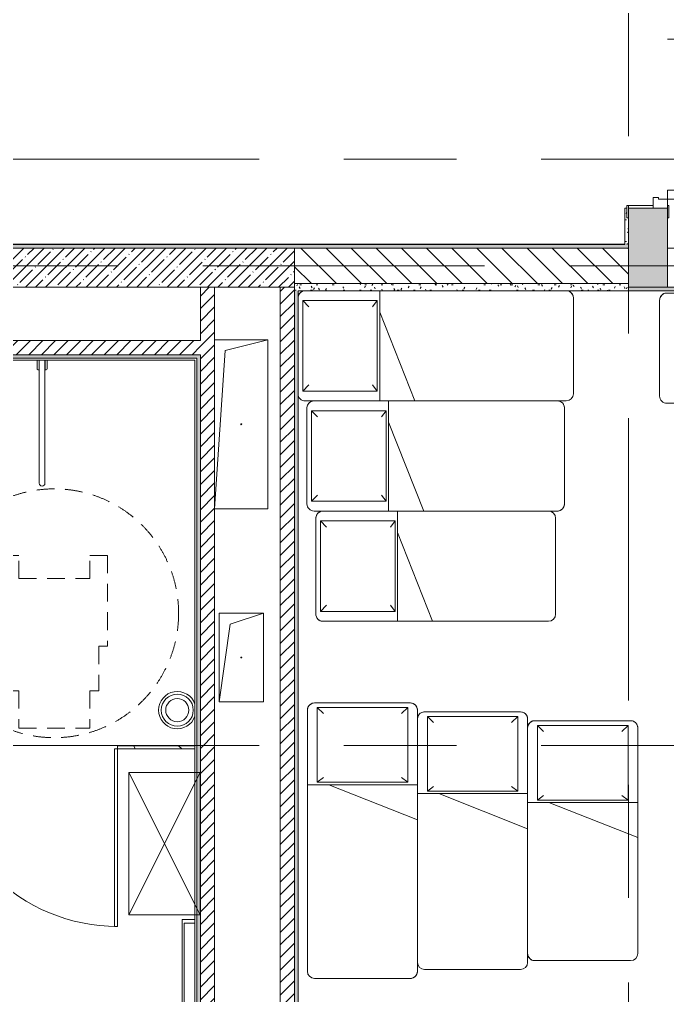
# Model space of a CAD drawing. Header units: millimetres. Extents: x 81382 to 274764, y -8553 to 29000.
# Drawn here: x 117782 to 121430, y 6394 to 11886 of the extents above; entities that cross this region are included whole.
import ezdxf

# ---------------------------------------------------------------- set-up
doc = ezdxf.new("R2010")
doc.units = ezdxf.units.MM
doc.linetypes.add('200_ШТРИХ__ш1_п0_6_', pattern=[160, 100, -60])
doc.linetypes.add('Осевая', pattern=[3175, 635, -476.25, 1587.5, -476.25])
for name, color, linetype, lineweight in [('A-DOOR', 7, 'Continuous', 9), ('A-DOOR-1', 7, 'Continuous', 13), ('A-DOOR-FRAM', 7, 'Continuous', 13), ('A-GENM', 7, 'Continuous', 9), ('A-WALL', 7, 'Continuous', 9), ('I-WALL', 7, 'Continuous', 9), ('P-SANR-FIXT', 7, 'Continuous', 9), ('Оси-2', 7, 'Осевая', 9)]:
    doc.layers.add(name, color=color, linetype=linetype, lineweight=lineweight)
for name, color, linetype, lineweight, true_color in [('A-WALL-1', 7, 'Continuous', 9, 0x3c3c3c), ('A-WALL-FNSH-1', 7, 'Continuous', 9, 0x3c3c3c), ('I-FURN-1', 7, 'Continuous', 9, 0xf0f0f0), ('I-FURN-2', 7, '200_ШТРИХ__ш1_п0_6_', 9, 0xf0f0f0)]:
    doc.layers.add(name, color=color, linetype=linetype, lineweight=lineweight, true_color=true_color)
pattern_1 = [(45, (0, 0), (-35.35534, 35.35534), [])]
pattern_2 = [(45, (0, 0), (-57.024626, 57.024626), []), (45, (57.025, 0), (-57.024626, 57.024626), [100.806, -20.161, 3.353, -16.808])]
pattern_3 = [(0, (0, 0), (121.92, 30.48), [10.058, -81.382, 10.058, -81.382, -487.68]), (0, (0, 0), (121.92, 30.48), [-182.88, 10.058, -172.822, 10.058, -81.382, -213.36]), (0, (0, 0), (121.92, 30.48), [-457.2, 10.058, -50.902, 10.058, -142.342]), (120, (45.72, 15.24), (-87.356454, 90.345817), [10.058, -81.382, 10.058, -81.382, -487.68]), (120, (45.72, 15.24), (-87.356454, 90.345817), [-182.88, 10.058, -172.822, 10.058, -81.382, -213.36]), (120, (45.72, 15.24), (-87.356454, 90.345817), [-457.2, 10.058, -50.902, 10.058, -142.342]), (240, (60.96, 76.2), (-34.563546, -120.825817), [10.058, -81.382, 10.058, -81.382, -487.68]), (240, (60.96, 76.2), (-34.563546, -120.825817), [-182.88, 10.058, -172.822, 10.058, -81.382, -213.36]), (240, (60.96, 76.2), (-34.563546, -120.825817), [-457.2, 10.058, -50.902, 10.058, -142.342])]

# ---------------------------------------------------------------- blocks, each defined once
blk = doc.blocks.new('110_Дверь_СКБ_2Ст - Д-1_л_Лестничная клетка EIS60 2-32142534-План размещения напольных электротехнических лючков и розеток 3 этажа в осях 23-33')
at = {"layer": 'A-DOOR'}
for centre, radius, start, end in [((662.5, 110), 900, 90, 180), ((-637.5, 110), 400, 360, 90)]:
    blk.add_arc(centre, radius, start, end, dxfattribs=at)
at = {"layer": 'A-DOOR-1'}
for p, q in [((662.5, 1010), (612.5, 1010)), ((612.5, 1010), (612.5, 110)), ((662.5, 110), (662.5, 1010)), ((-637.5, 510), (-637.5, 110)), ((-587.5, 510), (-637.5, 510)), ((-587.5, 110), (-587.5, 510)), ((-637.5, 110), (-587.5, 110)), ((612.5, 110), (662.5, 110))]:
    blk.add_line(p, q, dxfattribs=at)
at = {"layer": 'A-DOOR-FRAM'}
for p, q in [((-672.5, 118), (-742.5, 118)), ((-742.5, 118), (-742.5, 110)), ((-742.5, 110), (-672.5, 110)), ((-637.5, 110), (-687.5, 110)), ((-687.5, 110), (-687.5, 30)), ((-672.5, 110), (-672.5, 118)), ((-637.5, 60), (-637.5, 110)), ((662.5, 110), (662.5, 60)), ((712.5, 110), (662.5, 110)), ((767.5, 118), (697.5, 118)), ((697.5, 118), (697.5, 110)), ((697.5, 110), (767.5, 110)), ((712.5, 30), (712.5, 110)), ((767.5, 110), (767.5, 118)), ((-627.5, 60), (-637.5, 60)), ((-627.5, 30), (-627.5, 60)), ((662.5, 60), (652.5, 60)), ((652.5, 60), (652.5, 30)), ((-687.5, 30), (-627.5, 30)), ((-672.5, 30), (-687.5, 30)), ((-687.5, 30), (-687.5, -110)), ((-672.5, -110), (-672.5, 30)), ((652.5, 30), (712.5, 30)), ((712.5, 30), (697.5, 30)), ((697.5, 30), (697.5, -110)), ((712.5, -110), (712.5, 30)), ((-672.5, -110), (-742.5, -110)), ((-742.5, -110), (-742.5, -118)), ((-742.5, -118), (-672.5, -118)), ((-687.5, -110), (-672.5, -110)), ((-672.5, -118), (-672.5, -110)), ((697.5, -110), (712.5, -110)), ((767.5, -110), (697.5, -110)), ((697.5, -110), (697.5, -118)), ((697.5, -118), (767.5, -118)), ((767.5, -118), (767.5, -110))]:
    blk.add_line(p, q, dxfattribs=at)
blk = doc.blocks.new('GM_Отверстие прямоугольное _в плите_ - Отверстие-21993933-План размещения напольных электротехнических лючков и розеток 3 этажа в осях 23-33')
at = {"layer": 'A-GENM'}
for p, q in [((-150, 475), (150, 475)), ((150, 475), (-150, 475)), ((-90, 415), (150, 475)), ((150, 475), (150, -475)), ((150, -475), (150, 475)), ((-150, -475), (-90, 415)), ((150, -475), (-150, -475)), ((-150, -475), (150, -475))]:
    blk.add_line(p, q, dxfattribs=at)
for start, end in [(360, 180), (180, 360)]:
    blk.add_arc((0, 0), 2.5, start, end, dxfattribs=at)
blk = doc.blocks.new('GM_Отверстие прямоугольное _в плите_ - Отверстие-21609826-План размещения напольных электротехнических лючков и розеток 3 этажа в осях 23-33')
at = {"layer": 'A-GENM'}
for p, q in [((-125, -250), (-125, 250)), ((-125, 250), (125, 250)), ((125, 250), (-125, 250)), ((-125, 250), (-125, -250)), ((-62.5, 187.5), (125, 250)), ((125, 250), (125, -250)), ((125, -250), (125, 250)), ((-125, -250), (-62.5, 187.5)), ((125, -250), (-125, -250)), ((-125, -250), (125, -250))]:
    blk.add_line(p, q, dxfattribs=at)
for start, end in [(360, 180), (180, 360)]:
    blk.add_arc((0, 0), 2.5, start, end, dxfattribs=at)
blk = doc.blocks.new('FRT_2D_Символ _разворот МГН_1 - D1_4_Символ доступности разворота МГН _360__-18618045-План размещения напольных электротехнических лючков и розеток 3 этажа в осях 23-33')
at = {"layer": 'I-FURN-2'}
for p, q in [((-300, 325.4), (-300, -185.8)), ((-300, 325.4), (-200, 325.4)), ((-200, 195.4), (-200, 325.4)), ((200, 325.4), (300, 325.4)), ((200, 195.4), (200, 325.4)), ((300, 325.4), (300, -185.8)), ((-200, 195.4), (200, 195.4)), ((-300, -185.8), (-250, -185.8)), ((-250, -185.8), (-250, -435.8)), ((300, -185.8), (250, -185.8)), ((250, -185.8), (250, -435.8)), ((-200, -435.8), (-250, -435.8)), ((-200, -435.8), (-200, -645.8)), ((200, -435.8), (250, -435.8)), ((200, -435.8), (200, -645.8)), ((-200, -645.8), (200, -645.8))]:
    blk.add_line(p, q, dxfattribs=at)
blk.add_circle((0, 0), 700, dxfattribs=at)
blk = doc.blocks.new('Bed - Small Sizes - 1_118-V48-План размещения напольных электротехнических лючков и розеток 3 этажа в осях 23-33')
at = {"layer": 'I-FURN-1'}
for p, q in [((247.3, 0), (-292.7, 0)), ((-292.7, 0), (247.3, 0)), ((247.3, 0), (-292.7, 0)), ((-292.7, 0), (247.3, 0)), ((-332.7, -40), (-332.7, -460)), ((-332.7, -460), (-332.7, -40)), ((-332.7, -40), (-332.7, -460)), ((-332.7, -460), (-332.7, -40)), ((-277.5, -26.2), (-242.7, -60)), ((232.5, -26.2), (-277.5, -26.2)), ((-277.5, -26.2), (-277.5, -446.2)), ((232.5, -26.2), (-277.5, -26.2)), ((-277.5, -26.2), (-277.5, -446.2)), ((232.5, -26.2), (197.3, -60)), ((232.5, -446.2), (232.5, -26.2)), ((232.5, -446.2), (232.5, -26.2)), ((287.3, -460), (287.3, -40)), ((287.3, -40), (287.3, -90)), ((287.3, -90), (287.3, -40)), ((287.3, -40), (287.3, -90)), ((287.3, -90), (287.3, -460)), ((287.3, -510), (287.3, -90)), ((287.3, -90), (287.3, -510)), ((-277.5, -446.2), (-242.7, -420)), ((232.5, -446.2), (197.3, -420)), ((-332.7, -460), (-212.7, -460)), ((-212.7, -460), (-332.7, -460)), ((-332.7, -460), (-332.7, -1510)), ((-332.7, -1510), (-332.7, -460)), ((-332.7, -460), (-212.7, -460)), ((-277.5, -446.2), (232.5, -446.2)), ((-277.5, -446.2), (232.5, -446.2)), ((-212.7, -460), (287.3, -460)), ((287.3, -460), (-212.7, -460)), ((287.3, -460), (-212.7, -460)), ((-212.7, -460), (287.3, -657.7)), ((287.3, -657.7), (-212.7, -460)), ((-212.7, -460), (287.3, -460)), ((-212.7, -460), (287.3, -657.7)), ((-212.7, -460), (287.3, -460)), ((287.3, -657.7), (287.3, -460)), ((287.3, -460), (287.3, -510)), ((287.3, -510), (287.3, -657.7)), ((287.3, -657.7), (287.3, -510)), ((287.3, -510), (287.3, -657.7)), ((287.3, -1510), (287.3, -657.7)), ((287.3, -657.7), (287.3, -1459.8)), ((287.3, -1460), (287.3, -1510)), ((-292.7, -1550), (247.3, -1550)), ((247.3, -1550), (-292.7, -1550))]:
    blk.add_line(p, q, dxfattribs=at)
for centre, start, end in [((-292.7, -40), 90, 180), ((-292.7, -40), 90, 180), ((247.3, -40), 360, 90), ((247.3, -40), 75, 90), ((-292.7, -40), 90, 180), ((-292.7, -40), 165, 180), ((-292.7, -40), 90, 165), ((247.3, -40), 0, 90), ((247.3, -40), 0, 90), ((247.3, -40), 60, 75), ((247.3, -40), 45, 60), ((247.3, -40), 30, 45), ((247.3, -40), 0, 30), ((-292.7, -1510), 180, 270), ((-292.7, -1510), 180, 270), ((247.3, -1510), 270, 360), ((247.3, -1510), 315, 345), ((247.3, -1510), 345, 0), ((247.3, -1510), 270, 285), ((247.3, -1510), 285, 315)]:
    blk.add_arc(centre, 40, start, end, dxfattribs=at)
blk = doc.blocks.new('Bed - Small Sizes - Single 5-V49-План размещения напольных электротехнических лючков и розеток 3 этажа в осях 23-33')
at = {"layer": 'I-FURN-1'}
for p, q in [((247.3, 0), (-292.7, 0)), ((-292.7, 0), (247.3, 0)), ((247.3, 0), (-292.7, 0)), ((-292.7, 0), (247.3, 0)), ((-332.7, -40), (-332.7, -410)), ((-332.7, -460), (-332.7, -40)), ((-332.7, -40), (-332.7, -460)), ((-332.7, -460), (-332.7, -40)), ((-277.5, -26.2), (-242.7, -60)), ((232.5, -26.2), (-277.5, -26.2)), ((-277.5, -26.2), (-277.5, -446.2)), ((232.5, -26.2), (-277.5, -26.2)), ((-277.5, -26.2), (-277.5, -446.2)), ((232.5, -26.2), (197.3, -60)), ((232.5, -446.2), (232.5, -26.2)), ((232.5, -446.2), (232.5, -26.2)), ((287.3, -460), (287.3, -40)), ((287.3, -40), (287.3, -90)), ((287.3, -90), (287.3, -40)), ((287.3, -40), (287.3, -90)), ((287.3, -90), (287.3, -460)), ((287.3, -510), (287.3, -90)), ((287.3, -90), (287.3, -510)), ((-332.7, -410), (-332.7, -460)), ((-277.5, -446.2), (-242.7, -420)), ((232.5, -446.2), (197.3, -420)), ((-332.7, -460), (-212.7, -460)), ((-212.7, -460), (-332.7, -460)), ((-332.7, -460), (-332.7, -607.7)), ((-332.7, -607.7), (-332.7, -460)), ((-332.7, -460), (-212.7, -460)), ((-277.5, -446.2), (232.5, -446.2)), ((-277.5, -446.2), (232.5, -446.2)), ((-212.7, -460), (287.3, -460)), ((287.3, -460), (-212.7, -460)), ((287.3, -460), (-212.7, -460)), ((-212.7, -460), (287.3, -657.7)), ((287.3, -657.7), (-212.7, -460)), ((-212.7, -460), (287.3, -460)), ((-212.7, -460), (287.3, -657.7)), ((-212.7, -460), (287.3, -460)), ((287.3, -657.7), (287.3, -460)), ((287.3, -460), (287.3, -510)), ((287.3, -510), (287.3, -657.7)), ((287.3, -657.7), (287.3, -510)), ((287.3, -510), (287.3, -657.7)), ((-332.7, -607.7), (-332.7, -1410)), ((-332.7, -1410), (-332.7, -607.7)), ((287.3, -1410), (287.3, -657.7)), ((287.3, -657.7), (287.3, -1360)), ((287.3, -1360), (287.3, -1410)), ((-292.7, -1450), (247.3, -1450)), ((247.3, -1450), (-292.7, -1450))]:
    blk.add_line(p, q, dxfattribs=at)
for centre, start, end in [((-292.7, -40), 90, 180), ((-292.7, -40), 90, 105), ((247.3, -40), 360, 90), ((247.3, -40), 0, 90), ((-292.7, -40), 90, 180), ((-292.7, -40), 135, 180), ((-292.7, -40), 165, 180), ((-292.7, -40), 150, 165), ((-292.7, -40), 135, 150), ((-292.7, -40), 105, 135), ((-292.7, -40), 120, 135), ((-292.7, -40), 105, 120), ((-292.7, -40), 90, 105), ((247.3, -40), 30, 90), ((247.3, -40), 0, 90), ((247.3, -40), 0, 30), ((-292.7, -1410), 180, 270), ((-292.7, -1410), 180, 270), ((247.3, -1410), 270, 0), ((247.3, -1410), 270, 0)]:
    blk.add_arc(centre, 40, start, end, dxfattribs=at)
blk = doc.blocks.new('Bed - Small Sizes - Single 6-V50-План размещения напольных электротехнических лючков и розеток 3 этажа в осях 23-33')
at = {"layer": 'I-FURN-1'}
for p, q in [((247.3, 0), (-292.7, 0)), ((-292.7, 0), (247.3, 0)), ((247.3, 0), (-292.7, 0)), ((-292.7, 0), (247.3, 0)), ((-332.7, -40), (-332.7, -410)), ((-332.7, -460), (-332.7, -40)), ((-332.7, -40), (-332.7, -460)), ((-332.7, -460), (-332.7, -40)), ((-277.5, -26.2), (-242.7, -60)), ((232.5, -26.2), (-277.5, -26.2)), ((-277.5, -26.2), (-277.5, -446.2)), ((232.5, -26.2), (-277.5, -26.2)), ((-277.5, -26.2), (-277.5, -446.2)), ((232.5, -26.2), (197.3, -60)), ((232.5, -446.2), (232.5, -26.2)), ((232.5, -446.2), (232.5, -26.2)), ((287.3, -460), (287.3, -40)), ((287.3, -40), (287.3, -460)), ((287.3, -657.7), (287.3, -40)), ((287.3, -40), (287.3, -657.7)), ((-332.7, -410), (-332.7, -460)), ((-277.5, -446.2), (-242.7, -420)), ((232.5, -446.2), (197.3, -420)), ((-332.7, -460), (-212.7, -460)), ((-212.7, -460), (-332.7, -460)), ((-332.7, -460), (-332.7, -607.7)), ((-332.7, -607.7), (-332.7, -460)), ((-332.7, -460), (-212.7, -460)), ((-277.5, -446.2), (232.5, -446.2)), ((-277.5, -446.2), (232.5, -446.2)), ((-212.7, -460), (287.3, -460)), ((287.3, -460), (-212.7, -460)), ((287.3, -460), (-212.7, -460)), ((-212.7, -460), (287.3, -657.7)), ((287.3, -657.7), (-212.7, -460)), ((-212.7, -460), (287.3, -460)), ((-212.7, -460), (287.3, -657.7)), ((-212.7, -460), (287.3, -460)), ((287.3, -657.7), (287.3, -460)), ((287.3, -460), (287.3, -657.7)), ((-332.7, -607.7), (-332.7, -1310)), ((-332.7, -1310), (-332.7, -607.7)), ((287.3, -1310), (287.3, -657.7)), ((287.3, -657.7), (287.3, -1310)), ((-292.7, -1350), (247.3, -1350)), ((247.3, -1350), (-292.7, -1350))]:
    blk.add_line(p, q, dxfattribs=at)
for centre, start, end in [((-292.7, -40), 90, 180), ((-292.7, -40), 90, 150), ((247.3, -40), 360, 90), ((247.3, -40), 0, 90), ((-292.7, -40), 90, 180), ((-292.7, -40), 105, 180), ((-292.7, -40), 165, 180), ((-292.7, -40), 150, 165), ((-292.7, -40), 90, 105), ((247.3, -40), 60, 90), ((247.3, -40), 0, 90), ((247.3, -40), 45, 60), ((247.3, -40), 30, 45), ((247.3, -40), 15, 30), ((247.3, -40), 0, 15), ((-292.7, -1310), 180, 270), ((-292.7, -1310), 180, 195), ((247.3, -1310), 270, 0), ((247.3, -1310), 270, 0), ((-292.7, -1310), 195, 255), ((-292.7, -1310), 255, 270)]:
    blk.add_arc(centre, 40, start, end, dxfattribs=at)
blk = doc.blocks.new('Bed - Small Sizes - 1_118-V51-План размещения напольных электротехнических лючков и розеток 3 этажа в осях 23-33')
at = {"layer": 'I-FURN-1'}
for p, q in [((247.3, 0), (-292.7, 0)), ((-292.7, 0), (247.3, 0)), ((247.3, 0), (-292.7, 0)), ((-292.7, 0), (247.3, 0)), ((-332.7, -40), (-332.7, -460)), ((-332.7, -460), (-332.7, -40)), ((-332.7, -40), (-332.7, -460)), ((-332.7, -460), (-332.7, -40)), ((-277.5, -26.2), (-242.7, -60)), ((232.5, -26.2), (-277.5, -26.2)), ((-277.5, -26.2), (-277.5, -446.2)), ((232.5, -26.2), (-277.5, -26.2)), ((-277.5, -26.2), (-277.5, -446.2)), ((232.5, -26.2), (197.3, -60)), ((232.5, -446.2), (232.5, -26.2)), ((232.5, -446.2), (232.5, -26.2)), ((287.3, -460), (287.3, -40)), ((287.3, -40), (287.3, -90)), ((287.3, -90), (287.3, -40)), ((287.3, -40), (287.3, -90)), ((287.3, -90), (287.3, -460)), ((287.3, -510), (287.3, -90)), ((287.3, -90), (287.3, -510)), ((-277.5, -446.2), (-242.7, -420)), ((232.5, -446.2), (197.3, -420)), ((-332.7, -460), (-212.7, -460)), ((-212.7, -460), (-332.7, -460)), ((-332.7, -460), (-332.7, -1510)), ((-332.7, -1510), (-332.7, -460)), ((-332.7, -460), (-212.7, -460)), ((-277.5, -446.2), (232.5, -446.2)), ((-277.5, -446.2), (232.5, -446.2)), ((-212.7, -460), (287.3, -460)), ((287.3, -460), (-212.7, -460)), ((287.3, -460), (-212.7, -460)), ((-212.7, -460), (287.3, -657.7)), ((287.3, -657.7), (-212.7, -460)), ((-212.7, -460), (287.3, -460)), ((-212.7, -460), (287.3, -657.7)), ((-212.7, -460), (287.3, -460)), ((287.3, -657.7), (287.3, -460)), ((287.3, -460), (287.3, -510)), ((287.3, -510), (287.3, -657.7)), ((287.3, -657.7), (287.3, -510)), ((287.3, -510), (287.3, -657.7)), ((287.3, -1510), (287.3, -657.7)), ((287.3, -657.7), (287.3, -1460)), ((287.3, -1460), (287.3, -1510)), ((-292.7, -1550), (247.3, -1550)), ((247.3, -1550), (-292.7, -1550))]:
    blk.add_line(p, q, dxfattribs=at)
for centre, start, end in [((-292.7, -40), 90, 180), ((-292.7, -40), 90, 180), ((247.3, -40), 360, 90), ((247.3, -40), 30, 90), ((-292.7, -40), 90, 180), ((-292.7, -40), 90, 180), ((247.3, -40), 45, 90), ((247.3, -40), 0, 90), ((247.3, -40), 30, 45), ((247.3, -40), 0, 30), ((247.3, -40), 15, 30), ((247.3, -40), 0, 15), ((-292.7, -1510), 180, 270), ((-292.7, -1510), 180, 195), ((-292.7, -1510), 195, 210), ((-292.7, -1510), 210, 240), ((247.3, -1510), 270, 360), ((247.3, -1510), 270, 0), ((-292.7, -1510), 240, 255), ((-292.7, -1510), 255, 270)]:
    blk.add_arc(centre, 40, start, end, dxfattribs=at)
blk = doc.blocks.new('Bed - Small Sizes - 1_118-V54-План размещения напольных электротехнических лючков и розеток 3 этажа в осях 23-33')
at = {"layer": 'I-FURN-1'}
for p, q in [((247.3, 1550), (-292.7, 1550)), ((-292.7, 1550), (247.3, 1550)), ((-332.7, 460), (-332.7, 1510)), ((287.3, 657.7), (287.3, 1510)), ((287.3, 1510), (287.3, 1460)), ((287.3, 1460), (287.3, 657.7)), ((287.3, 657.7), (-212.7, 460)), ((-212.7, 460), (287.3, 657.7)), ((-212.7, 460), (287.3, 657.7)), ((287.3, 460), (287.3, 657.7)), ((287.3, 657.7), (287.3, 510)), ((287.3, 510), (287.3, 657.7)), ((287.3, 657.7), (287.3, 510)), ((287.3, 510), (287.3, 460)), ((287.3, 90), (287.3, 510)), ((287.3, 510), (287.3, 90)), ((-212.7, 460), (-332.7, 460)), ((-332.7, 460), (-212.7, 460)), ((-332.7, 40), (-332.7, 460)), ((-332.7, 460), (-212.7, 460)), ((-277.5, 446.2), (-242.7, 420)), ((-277.5, 26.2), (-277.5, 446.2)), ((-277.5, 446.2), (232.5, 446.2)), ((-277.5, 446.2), (232.5, 446.2)), ((-277.5, 26.2), (-277.5, 446.2)), ((287.3, 460), (-212.7, 460)), ((-212.7, 460), (287.3, 460)), ((-212.7, 460), (287.3, 460)), ((287.3, 460), (-212.7, 460)), ((-212.7, 460), (287.3, 460)), ((232.5, 446.2), (197.3, 420)), ((232.5, 446.2), (232.5, 26.2)), ((232.5, 446.2), (232.5, 26.2)), ((287.3, 40), (287.3, 460)), ((287.3, 460), (287.3, 90)), ((-277.5, 26.2), (-242.7, 60)), ((232.5, 26.2), (197.3, 60)), ((287.3, 90), (287.3, 40)), ((287.3, 40), (287.3, 90)), ((287.3, 90), (287.3, 40)), ((-292.7, 0), (247.3, 0)), ((247.3, 0), (-292.7, 0)), ((232.5, 26.2), (-277.5, 26.2)), ((232.5, 26.2), (-277.5, 26.2)), ((247.3, 0), (-292.7, 0))]:
    blk.add_line(p, q, dxfattribs=at)
for centre, start, end in [((-292.7, 1510), 90, 180), ((-292.7, 1510), 90, 150), ((247.3, 1510), 360, 90), ((247.3, 1510), 0, 90), ((-292.7, 1510), 165, 180), ((-292.7, 1510), 150, 165), ((-292.7, 40), 180, 270), ((-292.7, 40), 180, 195), ((-292.7, 40), 180, 270), ((-292.7, 40), 180, 270), ((-292.7, 40), 195, 210), ((-292.7, 40), 210, 225), ((-292.7, 40), 225, 270), ((247.3, 40), 270, 360), ((247.3, 40), 270, 0), ((247.3, 40), 270, 360), ((247.3, 40), 270, 360)]:
    blk.add_arc(centre, 40, start, end, dxfattribs=at)
blk = doc.blocks.new('Bed - Small Sizes - Single 5-V55-План размещения напольных электротехнических лючков и розеток 3 этажа в осях 23-33')
at = {"layer": 'I-FURN-1'}
for p, q in [((247.3, 1450), (-292.7, 1450)), ((-292.7, 1450), (247.3, 1450)), ((-332.7, 1410), (-332.7, 607.7)), ((-332.7, 607.7), (-332.7, 1410)), ((287.3, 657.7), (287.3, 1410)), ((287.3, 1410), (287.3, 1360)), ((287.3, 1360), (287.3, 657.7)), ((-332.7, 607.7), (-332.7, 460)), ((-332.7, 460), (-332.7, 607.7)), ((287.3, 657.7), (-212.7, 460)), ((-212.7, 460), (287.3, 657.7)), ((-212.7, 460), (287.3, 657.7)), ((287.3, 460), (287.3, 657.7)), ((287.3, 657.7), (287.3, 510)), ((287.3, 510), (287.3, 657.7)), ((287.3, 657.7), (287.3, 510)), ((287.3, 510), (287.3, 460)), ((287.3, 90), (287.3, 510)), ((287.3, 510), (287.3, 90)), ((-212.7, 460), (-332.7, 460)), ((-332.7, 460), (-332.7, 410)), ((-332.7, 40), (-332.7, 460)), ((-332.7, 460), (-212.7, 460)), ((-332.7, 460), (-332.7, 40)), ((-332.7, 40), (-332.7, 460)), ((-332.7, 460), (-212.7, 460)), ((-277.5, 446.2), (-242.7, 420)), ((-277.5, 26.2), (-277.5, 446.2)), ((-277.5, 446.2), (232.5, 446.2)), ((-277.5, 446.2), (232.5, 446.2)), ((-277.5, 26.2), (-277.5, 446.2)), ((287.3, 460), (-212.7, 460)), ((-212.7, 460), (287.3, 460)), ((-212.7, 460), (287.3, 460)), ((287.3, 460), (-212.7, 460)), ((-212.7, 460), (287.3, 460)), ((232.5, 446.2), (197.3, 420)), ((232.5, 446.2), (232.5, 26.2)), ((232.5, 446.2), (232.5, 26.2)), ((287.3, 40), (287.3, 460)), ((287.3, 460), (287.3, 90)), ((-332.7, 410), (-332.7, 40)), ((-277.5, 26.2), (-242.7, 60)), ((232.5, 26.2), (197.3, 60)), ((287.3, 90), (287.3, 40)), ((287.3, 40), (287.3, 90)), ((287.3, 90), (287.3, 40)), ((-292.7, 0), (247.3, 0)), ((247.3, 0), (-292.7, 0)), ((232.5, 26.2), (-277.5, 26.2)), ((232.5, 26.2), (-277.5, 26.2)), ((-292.7, 0), (247.3, 0)), ((247.3, 0), (-292.7, 0))]:
    blk.add_line(p, q, dxfattribs=at)
for centre, start, end in [((-292.7, 1410), 90, 180), ((-292.7, 1410), 150, 165), ((-292.7, 1410), 135, 150), ((-292.7, 1410), 120, 135), ((-292.7, 1410), 105, 120), ((-292.7, 1410), 90, 105), ((247.3, 1410), 360, 90), ((247.3, 1410), 75, 90), ((247.3, 1410), 15, 75), ((-292.7, 1410), 165, 180), ((247.3, 1410), 0, 15), ((-292.7, 40), 180, 270), ((-292.7, 40), 180, 195), ((-292.7, 40), 180, 270), ((-292.7, 40), 180, 270), ((-292.7, 40), 195, 210), ((-292.7, 40), 210, 270), ((247.3, 40), 270, 360), ((247.3, 40), 270, 0), ((247.3, 40), 270, 360), ((247.3, 40), 270, 360)]:
    blk.add_arc(centre, 40, start, end, dxfattribs=at)
blk = doc.blocks.new('Bed - Small Sizes - Single 6-V56-План размещения напольных электротехнических лючков и розеток 3 этажа в осях 23-33')
at = {"layer": 'I-FURN-1'}
for p, q in [((247.3, 1350), (-292.7, 1350)), ((-292.7, 1350), (247.3, 1350)), ((-332.7, 1310), (-332.7, 607.7)), ((-332.7, 607.7), (-332.7, 1310)), ((287.3, 657.7), (287.3, 1310)), ((287.3, 1310), (287.3, 657.7)), ((-332.7, 607.7), (-332.7, 460)), ((-332.7, 460), (-332.7, 607.7)), ((287.3, 657.7), (-212.7, 460)), ((-212.7, 460), (287.3, 657.7)), ((-212.7, 460), (287.3, 657.7)), ((287.3, 460), (287.3, 657.7)), ((287.3, 657.7), (287.3, 460)), ((287.3, 40), (287.3, 657.7)), ((287.3, 657.7), (287.3, 40)), ((-212.7, 460), (-332.7, 460)), ((-332.7, 460), (-332.7, 410)), ((-332.7, 40), (-332.7, 460)), ((-332.7, 460), (-212.7, 460)), ((-332.7, 460), (-332.7, 40)), ((-332.7, 40), (-332.7, 460)), ((-332.7, 460), (-212.7, 460)), ((-277.5, 446.2), (-242.7, 420)), ((-277.5, 26.2), (-277.5, 446.2)), ((-277.5, 446.2), (232.5, 446.2)), ((-277.5, 446.2), (232.5, 446.2)), ((-277.5, 26.2), (-277.5, 446.2)), ((287.3, 460), (-212.7, 460)), ((-212.7, 460), (287.3, 460)), ((-212.7, 460), (287.3, 460)), ((287.3, 460), (-212.7, 460)), ((-212.7, 460), (287.3, 460)), ((232.5, 446.2), (197.3, 420)), ((232.5, 446.2), (232.5, 26.2)), ((232.5, 446.2), (232.5, 26.2)), ((287.3, 40), (287.3, 460)), ((287.3, 460), (287.3, 40)), ((-332.7, 410), (-332.7, 40)), ((-277.5, 26.2), (-242.7, 60)), ((232.5, 26.2), (197.3, 60)), ((-292.7, 0), (247.3, 0)), ((247.3, 0), (-292.7, 0)), ((232.5, 26.2), (-277.5, 26.2)), ((232.5, 26.2), (-277.5, 26.2)), ((-292.7, 0), (247.3, 0)), ((247.3, 0), (-292.7, 0))]:
    blk.add_line(p, q, dxfattribs=at)
for centre, start, end in [((-292.7, 1310), 90, 180), ((-292.7, 1310), 90, 180), ((247.3, 1310), 360, 90), ((247.3, 1310), 360, 90), ((-292.7, 40), 180, 270), ((-292.7, 40), 180, 240), ((-292.7, 40), 180, 270), ((-292.7, 40), 180, 270), ((-292.7, 40), 240, 270), ((247.3, 40), 270, 360), ((247.3, 40), 270, 360), ((247.3, 40), 270, 360), ((247.3, 40), 270, 285), ((247.3, 40), 285, 315), ((247.3, 40), 315, 345), ((247.3, 40), 345, 0)]:
    blk.add_arc(centre, 40, start, end, dxfattribs=at)
blk = doc.blocks.new('Шкаф параметрический - 1_161-25595840-План размещения напольных электротехнических лючков и розеток 3 этажа в осях 23-33')
at = {"layer": 'I-FURN-1'}
for p, q in [((0, 0), (800, 400)), ((0, 400), (800, 0)), ((800, 400), (0, 400)), ((0, 400), (0, 0)), ((0, 29), (0, 400)), ((0, 400), (800, 400)), ((800, 0), (800, 400)), ((800, 400), (800, 29)), ((0, 0), (800, 0))]:
    blk.add_line(p, q, dxfattribs=at)
blk = doc.blocks.new('Вешалка - 1_25-V68-План размещения напольных электротехнических лючков и розеток 3 этажа в осях 23-33')
at = {"layer": 'I-FURN-1'}
for p, q in [((350, 55), (-350, 55)), ((-350, 55), (-350, -16)), ((-350, -16), (-350, 55)), ((-350, 55), (350, 55)), ((350, -16), (350, 55)), ((350, 55), (350, -16)), ((-330.4, -16), (-330.4, 44.4)), ((-330.4, -16), (-330.4, 44.4)), ((-330.4, 44.4), (330.2, 44.4)), ((330.2, 44.4), (-330.4, 44.4)), ((330.2, 44.4), (330.2, -16)), ((330.2, -16), (330.2, 44.4))]:
    blk.add_line(p, q, dxfattribs=at)
blk = doc.blocks.new('131_Сантехническая перегородка_Дверь МГН 2 - СД-1-V149-План размещения напольных электротехнических лючков и розеток 3 этажа в осях 23-33')
at = {"layer": 'A-DOOR'}
h = blk.add_hatch(dxfattribs=at)
h.set_pattern_fill('FP_61', color=256, style=0, pattern_type=2)
h.set_pattern_definition([(288.435, (118234.71, 7791), (416.50086, -832.99954), [158.05, -1159.038]), (319.399, (118284.69, 7641.06), (2499.010644, -2082.486787), [76.799, -3763.143]), (316.848, (117926.5, 7591.08), (6247.5402574, -5830.957739), [182.691, -8951.868]), (289.983, (118059.78, 7466.13), (1249.49393, -3332.002656), [97.5, -4777.508]), (270, (118093.1, 7791), (416.5, -416.5), [83.3, -333.2]), (298.443, (118093.1, 7707.7), (-2915.5071394, 5414.4962996), [227.365, -11140.87]), (264.289, (118201.39, 7507.78), (416.5263, 3748.496867), [83.716, -4102.058]), (309.806, (118193.06, 7424.48), (-1666.01521, 2082.48651), [65.059, -3187.91])])
h.paths.add_polyline_path([(-426, 8), (-426, -8), (10, -8), (10, 8)])
for p, q in [((10, 1008), (26, 1008)), ((10, 8), (10, 1008)), ((26, 8), (26, 1008)), ((10, 8), (26, 8))]:
    blk.add_line(p, q, dxfattribs=at)
blk.add_arc((10, 8), 1000, 360, 90, dxfattribs=at)
at = {"layer": 'A-GENM'}
for p, q in [((-426, 8), (10, 8)), ((10, 8), (10, -8)), ((1010, 8), (1110, 8)), ((1010, 8), (1010, -8)), ((1110, 8), (1110, -8)), ((10, -8), (-426, -8)), ((1110, -8), (1010, -8))]:
    blk.add_line(p, q, dxfattribs=at)
blk = doc.blocks.new('132_МГН_Поручень для унитаза_тип откидной - ПР 1Р-V165-План размещения напольных электротехнических лючков и розеток 3 этажа в осях 23-33')
at = {"layer": 'A-GENM'}
for p, q in [((-16, 722), (-16, 29.2)), ((16, 29.2), (16, 722)), ((-28.2, 29.2), (-28.2, 78)), ((-23.2, 83), (-17, 83)), ((-17, 83), (-17, 29.2)), ((17, 83), (23.2, 83)), ((17, 29.2), (17, 83)), ((28.2, 78), (28.2, 29.2))]:
    blk.add_line(p, q, dxfattribs=at)
for centre, radius, start, end in [((0, 722), 16, 90, 180), ((0, 722), 16, 0, 90), ((-23.2, 78), 5, 90, 180), ((23.2, 78), 5, 0, 90)]:
    blk.add_arc(centre, radius, start, end, dxfattribs=at)
blk = doc.blocks.new('мусорная корзина - Round_ Metal-V170-План размещения напольных электротехнических лючков и розеток 3 этажа в осях 23-33')
at = {"layer": 'P-SANR-FIXT'}
for radius, start, end in [(105, 19.0807, 180), (90, 360, 180), (65, 0, 180), (105, 180, 340.9193), (90, 180, 360), (65, 180, 360)]:
    blk.add_arc((0, 0), radius, start, end, dxfattribs=at)

msp = doc.modelspace()

# ---------------------------------------------------------------- hatches: boundary and pattern name
at = {"layer": 'I-WALL'}
h = msp.add_hatch(dxfattribs=at)
h.set_pattern_fill('FP_4', color=256, style=0, pattern_type=2)
h.set_pattern_definition(pattern_2)
h.paths.add_polyline_path([(121210, 10380), (121430, 10380), (121430, 10825), (121210, 10825), (121210, 10400)])
h.paths.add_polyline_path([(121430, 12225), (121430, 13400), (121210, 13400), (121210, 12225), (121380, 12225)])
h.paths.add_polyline_path([(121210, 13900), (121430, 13900), (121430, 18600), (121210, 18600), (121210, 13920)])
h.paths.add_polyline_path([(121210, 19100), (121430, 19100), (121430, 19110), (121210, 19110)])
h = msp.add_hatch(dxfattribs=at)
h.set_pattern_fill('FP_35', color=256, style=0, pattern_type=2)
h.set_pattern_definition(pattern_3)
h.paths.add_polyline_path([(121202, 10620), (121210, 10620), (121210, 10770), (121202, 10770), (121202, 10825), (121190, 10825), (121190, 10620)])
h.paths.add_polyline_path([(121202, 12225), (121202, 12280), (121210, 12280), (121210, 12430), (121190, 12430), (121190, 12225)])
h = msp.add_hatch(dxfattribs=at)
h.set_pattern_fill('FP_35', color=256, style=0, pattern_type=2)
h.set_pattern_definition(pattern_3)
h.paths.add_polyline_path([(120800.9, 10600), (121210, 10600), (121210, 10620), (111180, 10620), (111180, 10608), (111210, 10608), (111210, 10600), (120164.9, 10600)])
h.paths.add_polyline_path([(110200, 10600), (110200, 10608), (110230, 10608), (110230, 10620), (109105, 10620), (109105, 10608), (109160, 10608), (109160, 10600), (109989.4, 10600)])
h.paths.add_polyline_path([(107650, 10600), (107650, 10608), (107705, 10608), (107705, 10620), (105095, 10620), (105095, 10608), (105125, 10608), (105125, 10600), (107445.6, 10600)])
h.paths.add_polyline_path([(102993.8, 10600), (103615, 10600.2), (103615, 10608), (103645, 10608), (103645, 10620), (100829, 10620), (100829, 10600), (102357.8, 10600)])
h = msp.add_hatch(dxfattribs=at)
h.set_pattern_fill('FP_3', color=256, style=0, pattern_type=2)
h.set_pattern_definition([(135, (0, 0), (-70.71068, -70.71068), [])])
h.paths.add_polyline_path([(121210, 10400), (121210, 10600), (119330, 10600), (119330, 10400), (121190, 10400)])
h.paths.add_polyline_path([(111180, 10400), (111930, 10400), (111930, 10600), (111180, 10600)])
h.paths.add_polyline_path([(110200, 10400), (110230, 10400), (110230, 10600), (109105, 10600), (109105, 10400), (110130, 10400)])
h.paths.add_polyline_path([(107650, 10400), (107705, 10400), (107705, 10600), (107350, 10600), (107350, 10400), (107445.6, 10400)])
h = msp.add_hatch(dxfattribs=at)
h.set_pattern_fill('FP_4', color=256, style=0, pattern_type=2)
h.set_pattern_definition(pattern_2)
h.paths.add_polyline_path([(119330, 10380), (119330, 10600), (111930, 10600), (111930, 10380), (117621, 10380)])
h = msp.add_hatch(dxfattribs=at)
h.set_pattern_fill('FP_5', color=256, style=0, pattern_type=2)
h.set_pattern_definition(pattern_1)
h.paths.add_polyline_path([(118800, 5400), (118880, 5400), (118880, 10380), (118800, 10380), (118800, 5420)])
h = msp.add_hatch(dxfattribs=at)
h.set_pattern_fill('FP_5', color=256, style=0, pattern_type=2)
h.set_pattern_definition(pattern_1)
h.paths.add_polyline_path([(119250, 5400), (119330, 5400), (119330, 10380), (119250, 10380), (119250, 5715.3)])
h = msp.add_hatch(dxfattribs=at)
h.set_pattern_fill('FP_35', color=256, style=0, pattern_type=2)
h.set_pattern_definition(pattern_3)
h.paths.add_polyline_path([(120800.9, 10360), (121190, 10360), (121190, 10400), (119330, 10400), (119330, 10360), (120164.9, 10360)])
h = msp.add_hatch(dxfattribs=at)
h.set_pattern_fill('FP_35', color=256, style=0, pattern_type=2)
h.set_pattern_definition(pattern_3)
h.paths.add_polyline_path([(121210, 10360), (121210, 10400), (121190, 10400), (121190, 10360)])
h = msp.add_hatch(dxfattribs=at)
h.set_pattern_fill('FP_35', color=256, style=0, pattern_type=2)
h.set_pattern_definition(pattern_3)
h.paths.add_polyline_path([(124701.6, 10360), (124830, 10360), (124830, 10380), (124460, 10380), (124460, 10372), (124455, 10372), (124455, 10360), (124616.7, 10360)])
h.paths.add_polyline_path([(124405, 10360), (124430, 10360), (124430, 10372), (124405, 10372)])
h.paths.add_polyline_path([(122708.8, 10360), (123005, 10360), (123005, 10372), (122950, 10372), (122950, 10380), (121210, 10380), (121210, 10360), (121436.8, 10360)])
h = msp.add_hatch(dxfattribs=at)
h.set_pattern_fill('FP_35', color=256, style=0, pattern_type=2)
h.set_pattern_definition(pattern_3)
h.paths.add_polyline_path([(119350, 5180), (119350, 10360), (119330, 10360), (119330, 5180)])
h = msp.add_hatch(dxfattribs=at)
h.set_pattern_fill('FP_5', color=256, style=0, pattern_type=2)
h.set_pattern_definition(pattern_1)
h.paths.add_polyline_path([(118800, 10000), (118800, 10080), (112010, 10080), (112010, 10000), (117621, 10000)])
h = msp.add_hatch(dxfattribs=at)
h.set_pattern_fill('FP_35', color=256, style=0, pattern_type=2)
h.set_pattern_definition(pattern_3)
h.paths.add_polyline_path([(118780, 9980), (118800, 9980), (118800, 10000), (112010, 10000), (112010, 9980), (117621, 9980)])
h = msp.add_hatch(dxfattribs=at)
h.set_pattern_fill('FP_35', color=256, style=0, pattern_type=2)
h.set_pattern_definition(pattern_3)
h.paths.add_polyline_path([(118780, 5420), (118800, 5420), (118800, 9980), (118780, 9980), (118780, 6580.5)])

# ---------------------------------------------------------------- linework, layer by layer
at = {"layer": 'A-WALL'}
for p, q in [((121210, 10400), (121210, 10770)), ((111180, 10620), (121190, 10620)), ((121430, 10600), (122950, 10600)), ((121210, 10380), (121210, 10400)), ((121210, 10380), (122950, 10380)), ((118800, 10000), (118800, 5400))]:
    msp.add_line(p, q, dxfattribs=at)
at = {"layer": 'A-WALL-1'}
for p, q in [((121202, 10825), (121190, 10825)), ((121190, 10825), (121190, 10620)), ((121430, 10770), (121430, 10380)), ((121210, 10600), (111210, 10600)), ((119330, 10600), (119330, 2980)), ((111930, 10380), (119330, 10380)), ((118800, 10380), (118800, 10080)), ((118880, 5400), (118880, 10380)), ((119250, 10380), (119250, 5400)), ((119330, 10400), (121210, 10400)), ((119350, 10360), (119351, 10360)), ((119350, 5160), (119350, 10360)), ((118800, 10080), (112010, 10080)), ((112010, 10000), (118800, 10000)), ((112030, 9980), (118780, 9980)), ((118780, 9980), (118780, 5420))]:
    msp.add_line(p, q, dxfattribs=at)
at = {"layer": 'A-WALL-FNSH-1'}
for p, q in [((121190, 10825), (121189, 10825)), ((121189, 10825), (121189, 10621)), ((121189, 10621), (111180, 10621)), ((123005, 10360), (119351, 10360)), ((119351, 5159), (119351, 10359)), ((119351, 10359), (123005, 10359))]:
    msp.add_line(p, q, dxfattribs=at)
at = {"layer": 'I-WALL'}
for p, q in [((118769, 9969), (112041, 9969)), ((118769, 5431), (118769, 9969))]:
    msp.add_line(p, q, dxfattribs=at)
at = {"layer": 'Оси-2'}
for p, q in [((121210, 593.7), (121210, 18900)), ((84681.8, 11100), (122730, 11100)), ((85951.8, 10500), (122730, 10500)), ((84681.8, 7800), (122730, 7800))]:
    msp.add_line(p, q, dxfattribs=at)

# ---------------------------------------------------------------- block references
at = {"layer": 'A-DOOR', "rotation": 269.9999999999998}
msp.add_blockref('110_Дверь_СКБ_2Ст - Д-1_л_Лестничная клетка EIS60 2-32142534-План размещения напольных электротехнических лючков и розеток 3 этажа в осях 23-33', (121320, 11537.5), dxfattribs=at)
at = {"layer": 'A-GENM'}
for name, p in [('GM_Отверстие прямоугольное _в плите_ - Отверстие-21993933-План размещения напольных электротехнических лючков и розеток 3 этажа в осях 23-33', (119030, 9608.3)), ('GM_Отверстие прямоугольное _в плите_ - Отверстие-21609826-План размещения напольных электротехнических лючков и розеток 3 этажа в осях 23-33', (119030, 8295.8))]:
    msp.add_blockref(name, p, dxfattribs=at)
at = {"layer": 'A-GENM', "rotation": 180}
msp.add_blockref('131_Сантехническая перегородка_Дверь МГН 2 - СД-1-V149-План размещения напольных электротехнических лючков и розеток 3 этажа в осях 23-33', (118343, 7791), dxfattribs=at)
at = {"layer": 'I-FURN-1'}
for name, p, rotation in [('Bed - Small Sizes - 1_118-V54-План размещения напольных электротехнических лючков и розеток 3 этажа в осях 23-33', (119350, 10027.3), 270), ('Bed - Small Sizes - 1_118-V51-План размещения напольных электротехнических лючков и розеток 3 этажа в осях 23-33', (122935.9, 10014.2), 269.9999999999999), ('Bed - Small Sizes - Single 5-V55-План размещения напольных электротехнических лючков и розеток 3 этажа в осях 23-33', (119400, 9407.3), 270), ('Bed - Small Sizes - Single 6-V56-План размещения напольных электротехнических лючков и розеток 3 этажа в осях 23-33', (119450, 8787.3), 270), ('Шкаф параметрический - 1_161-25595840-План размещения напольных электротехнических лючков и розеток 3 этажа в осях 23-33', (118798, 6848.5), 89.9999999999999), ('Вешалка - 1_25-V68-План размещения напольных электротехнических лючков и розеток 3 этажа в осях 23-33', (118753, 6471.6), 89.99999999999984)]:
    msp.add_blockref(name, p, dxfattribs=dict(at, rotation=rotation))
for name, p in [('FRT_2D_Символ _разворот МГН_1 - D1_4_Символ доступности разворота МГН _360__-18618045-План размещения напольных электротехнических лючков и розеток 3 этажа в осях 23-33', (117977.3, 8544.9)), ('Bed - Small Sizes - 1_118-V48-План размещения напольных электротехнических лючков и розеток 3 этажа в осях 23-33', (119735.3, 8040.3)), ('Bed - Small Sizes - Single 5-V49-План размещения напольных электротехнических лючков и розеток 3 этажа в осях 23-33', (120355.3, 7990.3)), ('Bed - Small Sizes - Single 6-V50-План размещения напольных электротехнических лючков и розеток 3 этажа в осях 23-33', (120975.3, 7940.3))]:
    msp.add_blockref(name, p, dxfattribs=at)
at = {"layer": 'P-SANR-FIXT', "rotation": 180}
msp.add_blockref('132_МГН_Поручень для унитаза_тип откидной - ПР 1Р-V165-План размещения напольных электротехнических лючков и розеток 3 этажа в осях 23-33', (117908.6, 9998.2), dxfattribs=at)
at = {"layer": 'P-SANR-FIXT'}
msp.add_blockref('мусорная корзина - Round_ Metal-V170-План размещения напольных электротехнических лючков и розеток 3 этажа в осях 23-33', (118670, 7999.8), dxfattribs=at)

doc.saveas('drawing.dxf')
